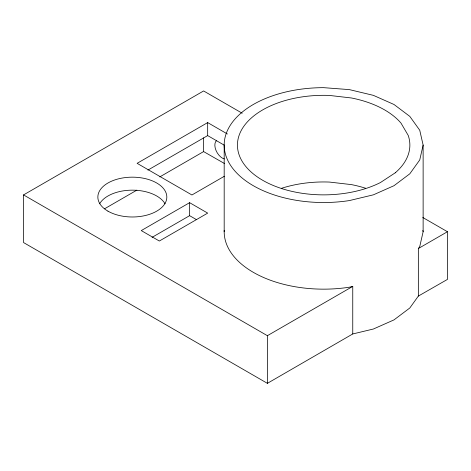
<?xml version="1.0" encoding="UTF-8"?>
<svg xmlns="http://www.w3.org/2000/svg" width="471" height="471" viewBox="0 0 471 471"><rect width="100%" height="100%" fill="white"/><g stroke="black" fill="none" stroke-linecap="round" stroke-linejoin="round"><path stroke-width="0.71" d="M423.129 145.097L419.738 159.957L409.799 173.811L393.992 185.704L373.391 194.829L349.4 200.569A99.469 57.427 0 0 1 225.032 152.592A99.469 57.427 0 0 1 323.654 87.665L349.4 89.62L373.391 95.36L393.992 104.485L409.799 116.378L419.738 130.231L423.129 145.097L423.129 231.726L419.738 246.592L418.348 248.529L418.348 296.082L409.799 307.999L393.992 319.891L373.391 329.017L352.755 333.957L267.387 383.335L23.55 242.559L23.55 194.912L203.613 90.95L242.188 113.223M227.428 134.005L207.67 122.595L137.12 163.331L191.933 194.976L224.343 176.26M147.923 170.084L207.67 135.595L224.243 145.162M104.509 208.812L136.908 190.107M159.781 176.902L203.613 151.597L224.649 163.62M189.619 202.677L141.271 230.59L159.345 241.028L207.693 213.116L189.619 202.677L189.619 215.671L152.086 237.343M23.55 194.912L267.387 335.688L352.755 286.397L352.755 333.957M418.348 248.529L447.45 231.726L447.45 279.403L418.348 296.082M352.755 286.397L349.4 287.198A99.469 57.427 0 0 1 224.214 230.307M422.775 217.484L447.45 231.726M189.619 215.671L196.472 219.633M422.828 230.419L423.129 231.726M267.387 335.688L267.387 383.335M224.184 145.097L224.184 231.726M207.67 122.595L207.67 135.595M203.613 137.879L203.613 151.597M99.599 203.813A34.483 19.912 0 0 1 132.339 190.16A34.483 19.912 0 0 1 165.074 203.813M281.358 188.359A86.211 49.773 0 0 1 329.388 182.065L351.46 184.614A86.211 49.773 0 0 1 365.679 188.27M224.284 158.933A10.609 6.123 60 0 1 216.018 150.443A10.609 6.123 60 0 1 216.601 140.558M395.281 172.792L380.421 182.554A86.211 49.773 0 0 1 241.988 161.041A86.211 49.773 0 0 1 329.388 95.43L351.46 97.98A86.211 49.773 0 0 1 401.015 123.131L408.227 135.442A86.211 49.773 0 0 1 395.281 172.792M107.953 211.155A34.483 19.912 0 0 0 165.645 202.23A34.483 19.912 0 0 0 123.414 177.844A34.483 19.912 0 0 0 107.953 211.155"/></g></svg>
